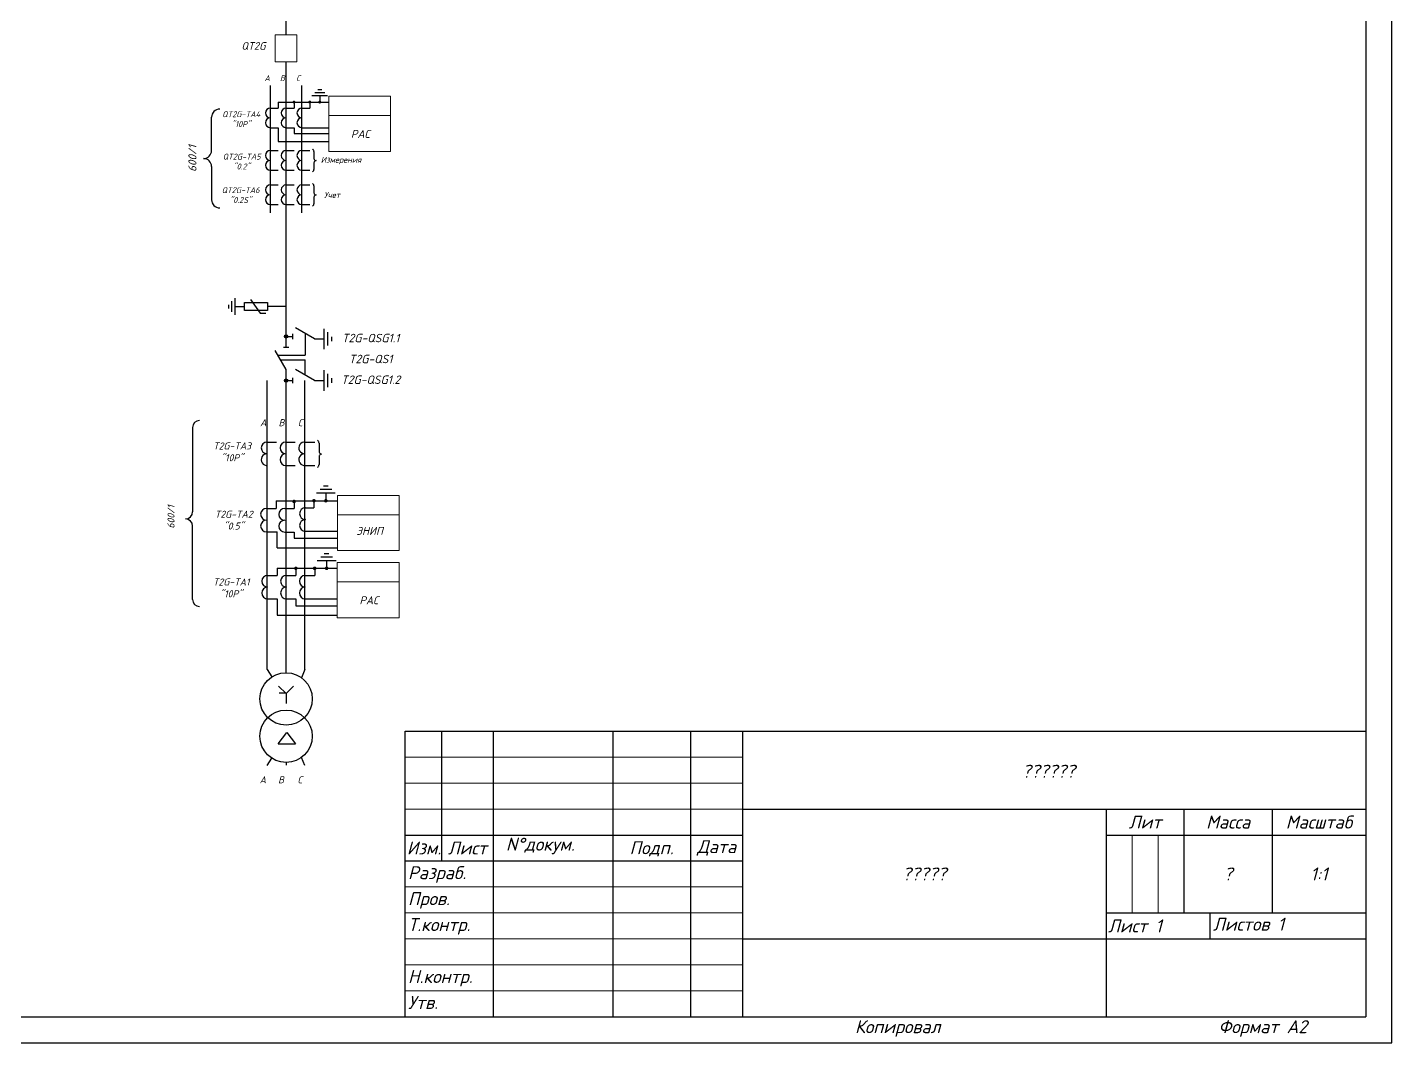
# Model space of a CAD drawing. Header units: inches. Extents: x 262 to 1567, y 170 to 590.
# Drawn here: x 1092 to 1354.7, y 169.9 to 365.5 of the extents above; entities that cross this region are included whole.
import ezdxf
from ezdxf.enums import TextEntityAlignment as Align

# ---------------------------------------------------------------- set-up
doc = ezdxf.new("R2010")
doc.units = ezdxf.units.IN
doc.header["$MEASUREMENT"] = 0
for name, color, linetype, lineweight in [('Format', 7, 'Continuous', 30), ('Text', 242, 'Continuous', 15), ('Tonk', 8, 'Continuous', 15)]:
    doc.layers.add(name, color=color, linetype=linetype, lineweight=lineweight)
doc.layers.add('PDF _Текст', color=7, linetype='Continuous')
doc.layers.add('RAHMEN025', color=7, linetype='Continuous')
doc.styles.add('PDF ISOCPEUR', font='isocpeur.ttf')
doc.styles.add('ГОСТ 2.0', font='isocpeur.ttf', dxfattribs={"oblique": 15, "height": 2})
doc.styles.add('ГОСТ 2.5', font='isocpeur.ttf', dxfattribs={"oblique": 15, "height": 2.5})
doc.styles.add('ГОСТ 3.0', font='isocpeur.ttf', dxfattribs={"oblique": 15, "height": 3})

msp = doc.modelspace()

# ---------------------------------------------------------------- hatches: boundary and pattern name
h = msp.add_hatch(color=0)
edge = h.paths.add_edge_path()
edge.add_arc((1141.781929900313, 311.6709300878751), 0.4113129295898436, -1.272221872585407e-14, 360)
for points in [[(1141.80213358784, 305.6057609106333, 1), (1141.80213358784, 306.223821510172, 1)], [(1141.80213358784, 297.1084009451138, 1), (1141.80213358784, 297.7264615446525, 1)]]:
    msp.add_hatch(color=0).paths.add_polyline_path(points)

# ---------------------------------------------------------------- linework, layer by layer
at = {"lineweight": 25}
msp.add_line((1141.808219105771, 364.0361674742552), (1141.808192801865, 409.4112662643464), dxfattribs=at)
at = {"color": 0}
for p, q in [((1141.802133587838, 323.0903384346519), (1141.805820860305, 358.787367474254)), ((1148.286034307717, 352.2846940610424), (1148.286034307717, 351.0526852930533)), ((1138.779674966568, 349.9154464302854), (1140.295994966569, 349.9154464302854)), ((1141.808669035203, 349.9154464302873), (1143.324989035201, 349.91544643029)), ((1144.844954966565, 349.9154464302918), (1146.36127496657, 349.9154464302927)), ((1138.779674966574, 346.1246464302848), (1140.295994966573, 346.1246464302848)), ((1140.296001031847, 346.1246502210923), (1140.296001031847, 343.4785456396584)), ((1141.808669035206, 346.1246464302875), (1143.324989035205, 346.1246464302893)), ((1143.324992071488, 346.1246502210923), (1143.324992071488, 345.0005738932858)), ((1144.844956482886, 346.1246502210923), (1150.011815371836, 346.1246502210923)), ((1138.779645302858, 341.7219286117969), (1140.295965302855, 341.7219286117942)), ((1140.296001031847, 343.4785456396584), (1150.011815371839, 343.4785456396584)), ((1141.808639371491, 341.7219286117933), (1143.324959371488, 341.7219286117924)), ((1144.844925302854, 341.7219286117896), (1146.361245302854, 341.7219286117878)), ((1138.779645302853, 337.9311286117971), (1140.295965302852, 337.9311286117944)), ((1141.808639371485, 337.9311286117926), (1143.324959371486, 337.9311286117917)), ((1144.84492530285, 337.9311286117899), (1146.361245302854, 337.931128611788)), ((1138.779645302858, 335.1037834179659), (1140.295965302855, 335.103783417965)), ((1141.808639371491, 335.1037834179632), (1143.324959371488, 335.1037834179614)), ((1144.844925302854, 335.1037834179596), (1146.361245302852, 335.1037834179596)), ((1138.779645302853, 331.3129834179662), (1140.295965302852, 331.3129834179653)), ((1141.808639371485, 331.3129834179625), (1143.324959371486, 331.3129834179616)), ((1144.84492530285, 331.3129834179598), (1146.361245302854, 331.3129834179589)), ((1131.365440959816, 310.6358823550031), (1131.365440959816, 312.7229011728664)), ((1131.967465618816, 310.0739926732745), (1131.967465618816, 313.2847908545987)), ((1134.950554741555, 313.0189356352007), (1136.790070056962, 310.3941790961412)), ((1141.802133587838, 303.7980927726362), (1141.802133587838, 314.6821912744322)), ((1130.763416300819, 311.2687962448376), (1130.763416300819, 311.9846436993653)), ((1131.967465618816, 311.6793917639366), (1133.759205675358, 311.6793917639366)), ((1133.759205675358, 312.4294284855227), (1138.226085305919, 312.4294284855227)), ((1133.759205675358, 310.9293550423458), (1133.759205675358, 312.4294284855227)), ((1138.226085305919, 310.9293550423458), (1133.759205675358, 310.9293550423458)), ((1136.790070056962, 310.3941790961412), (1137.916305427452, 310.3941790961412)), ((1138.226085305919, 312.4294284855227), (1138.226085305919, 310.9293550423458)), ((1141.7752536651, 311.6793917639366), (1138.226085305919, 311.6793917639366)), ((1147.276384612327, 305.4315386428475), (1143.606056518982, 307.5506035555541)), ((1149.042272039582, 307.4093325613717), (1149.042272039582, 303.4537447243197)), ((1141.802133587838, 305.9147912104022), (1143.038254786914, 305.9147912104022)), ((1143.038254786914, 306.4445574385786), (1143.038254786914, 305.3850249822258)), ((1147.276384612327, 305.4315386428475), (1149.042272039582, 305.4315386428475)), ((1149.783944759032, 306.7171046898889), (1149.783944759032, 304.1459725958043)), ((1150.525617478477, 305.8724877969803), (1150.525617478477, 304.9905894887129)), ((1141.802133587838, 299.5599629472231), (1139.708958206958, 303.2302910405683)), ((1142.331899816014, 303.7980927726362), (1141.272367359663, 303.7980927726362)), ((1141.802139560662, 297.1084009451698), (1141.802133587838, 299.5599629472231)), ((1147.276384612327, 297.4408980345174), (1143.606056518982, 299.5599629472231)), ((1141.802133587838, 297.4174312448818), (1143.038254786914, 297.4174312448818)), ((1141.802161196789, 241.6664404618956), (1141.802139560662, 297.1084009451698)), ((1143.038254786914, 297.9471974730591), (1143.038254786914, 296.8876650167081)), ((1147.276384612327, 297.4408980345174), (1149.042272039582, 297.4408980345174)), ((1149.042272039582, 299.4186919530443), (1149.042272039582, 295.4631041159923)), ((1149.783944759032, 298.7264640815588), (1149.783944759032, 296.1553319874761)), ((1150.525617478477, 297.881847188653), (1150.525617478477, 296.9999488803828)), ((1138.140595485154, 285.5822559642975), (1139.951242878904, 285.5822559642993)), ((1141.757536642728, 285.582255964302), (1143.568184036479, 285.5822559643029)), ((1145.492273680658, 285.5822559643011), (1147.302921074408, 285.5822559643029)), ((1141.757536642735, 281.0556374799271), (1143.568184036483, 281.055637479928)), ((1145.492273680664, 281.0556374799262), (1147.302921074411, 281.0556374799271)), ((1149.459708309892, 275.7423557021721), (1149.459708309892, 274.2712061659013)), ((1138.028389585011, 272.8001665429538), (1139.875926641456, 272.8001665429547)), ((1141.531292874437, 272.7790954832144), (1143.341940268185, 272.7790954832162)), ((1145.350693497228, 272.9132219785715), (1147.161340890981, 272.9132219785743)), ((1138.028389585015, 268.2735480585789), (1140.060338741996, 268.2735480585798)), ((1141.53129287444, 268.2524769988395), (1143.34194026819, 268.2524769988404)), ((1143.346338300029, 268.246490896162), (1143.346338300031, 267.0443413005214)), ((1145.350695307876, 268.3866080208181), (1151.698909623892, 268.3866080208172)), ((1140.060338741998, 265.2268776446672), (1151.662054681155, 265.2268776446672)), ((1149.601288493322, 262.730472902027), (1149.601288493322, 261.2593233657562)), ((1138.24968410566, 259.901339178421), (1140.060331499411, 259.9013391784219)), ((1141.866625263237, 259.9013391784247), (1143.677272656985, 259.9013391784256)), ((1145.492273680658, 259.9013391784283), (1147.302921074411, 259.9013391784301)), ((1138.249684105665, 255.3747206940461), (1140.060331499415, 255.374720694047)), ((1140.060338741999, 255.3747252206731), (1140.060338741999, 252.2149948445231)), ((1141.866625263241, 255.3747206940488), (1143.67727265699, 255.3747206940507)), ((1143.677276282633, 255.3747252206731), (1143.677276282633, 254.0324585003764)), ((1145.492275491304, 255.3747252206731), (1151.662054681152, 255.3747252206722)), ((1140.060338741999, 252.2149948445231), (1151.662054681157, 252.2149948445231))]:
    msp.add_line(p, q, dxfattribs=at)
at = {"color": 0, "ltscale": 2}
for p, q in [((1138.779645302855, 329.6958263470605), (1138.779645302847, 354.2539783981036)), ((1138.140595485169, 241.7469440784195), (1138.140595485158, 297.438422431026)), ((1141.778553458587, 237.2117377063624), (1140.481412186253, 237.2117377063624))]:
    msp.add_line(p, q, dxfattribs=at)
at = {"color": 0, "ltscale": 0.25}
for p, q in [((1144.844925302843, 329.6958263470605), (1144.844925302848, 354.2539783981036)), ((1140.296001031847, 351.0526852930533), (1140.296001031847, 349.9154464302927)), ((1140.296001031847, 351.0526852930533), (1150.011815371836, 351.0526852930533)), ((1143.324992071488, 351.0526852930533), (1143.324992071488, 349.9154464302927)), ((1146.36127496657, 351.0526852930533), (1146.36127496657, 349.9154464302927)), ((1143.324992071488, 345.0005738932858), (1150.011815371836, 345.0005738932858)), ((1145.383185060154, 241.7469440784195), (1145.383185060163, 297.438422431026)), ((1123.793004769419, 288.3753505900368), (1123.793004769413, 272.1255363455293)), ((1139.877667597908, 274.2712061659013), (1139.875926641456, 272.8001665429547)), ((1139.877667597908, 274.2712061659013), (1151.698909623892, 274.2712061659013)), ((1143.341943893832, 274.1370796705487), (1143.341943893832, 272.7790954832208)), ((1147.161340890981, 274.2712061659013), (1147.161340890981, 272.9132219785743)), ((1123.793004769419, 255.2825743193953), (1123.793004769413, 269.4095652549031)), ((1143.346338300031, 267.0443413005214), (1151.662054681152, 267.0443413005214)), ((1140.060338741999, 261.2593233657562), (1140.060338741999, 259.9013391784301)), ((1140.060338741999, 261.2593233657562), (1151.662054681152, 261.2593233657562)), ((1143.677276282633, 261.2593233657562), (1143.677276282633, 259.9013391784301)), ((1147.302921074411, 261.2593233657562), (1147.302921074411, 259.9013391784301)), ((1143.677276282633, 254.0324585003764), (1151.662054681152, 254.0324585003764)), ((1138.140595485167, 241.7469440784195), (1139.051363986447, 240.3461569315333)), ((1145.383185060154, 241.7469440784195), (1144.778696944616, 240.1904998196061)), ((1138.140595485167, 223.2903117091483), (1139.051363986447, 224.6910988560344)), ((1145.383185060154, 223.2903117091485), (1144.778696944616, 224.8467559679618))]:
    msp.add_line(p, q, dxfattribs=at)
at = {"color": 0, "lineweight": 25, "ltscale": 0.25}
for p, q in [((1149.802352791394, 352.2846940610424), (1146.769715824037, 352.2846940610424)), ((1149.233733360017, 352.8533134924227), (1147.338335255415, 352.8533134924227)), ((1148.665113928637, 353.421932923803), (1147.906954686796, 353.421932923803)), ((1150.591361799332, 276.4213477958356), (1148.328054820453, 276.4213477958356)), ((1149.912369705671, 277.1003398894991), (1149.007046914117, 277.1003398894991)), ((1151.270353892996, 275.7423557021721), (1147.649062726792, 275.7423557021721)), ((1150.732941982762, 263.4094649956915), (1148.469635003883, 263.4094649956915)), ((1150.054383275061, 264.0548569933044), (1149.149060483509, 264.0548569933044)), ((1151.411934076423, 262.730472902027), (1147.79064291022, 262.730472902027))]:
    msp.add_line(p, q, dxfattribs=at)
for p, q in [((1127.458526611221, 341.7485689907033), (1127.458526611221, 348.148568990703)), ((1127.458526611221, 338.6285689907025), (1127.458526611221, 332.2285689907029)), ((1140.060338741998, 265.2268776446672), (1140.060338741996, 268.2735480585798))]:
    msp.add_line(p, q)
at = {"color": 0, "linetype": 'Continuous'}
for p, q in [((1147.153492888741, 341.5467973827652), (1147.153492888741, 340.2741955939226)), ((1147.153492888741, 339.2855710299344), (1147.153492888741, 338.0954308568388)), ((1147.153492888741, 334.9286521889352), (1147.153492888741, 333.6560504000926)), ((1147.153492888741, 332.6674258361044), (1147.153492888741, 331.4772856630087)), ((1148.139860354744, 285.373130645492), (1148.139860354744, 283.8535087238351)), ((1148.139860354744, 282.6729858195786), (1148.139860354744, 281.2518318398033))]:
    msp.add_line(p, q, dxfattribs=at)
at = {"ltscale": 10}
msp.add_line((1141.802133587838, 314.6821912744322), (1141.802133587838, 323.0903384346519), dxfattribs=at)
at = {"color": 0, "ltscale": 4}
for p, q in [((1145.441220565657, 306.4910710992003), (1145.441220565657, 302.3394003675289)), ((1140.217030067682, 302.3394003675289), (1145.441220565657, 302.3394003675289)), ((1140.742601131484, 301.3951269938948), (1145.441220565657, 301.3951269938948)), ((1145.441220565657, 298.5004304908703), (1145.441220565657, 301.3951269938948))]:
    msp.add_line(p, q, dxfattribs=at)
at = {"lineweight": 5}
msp.add_lwpolyline([(1143.896395685866, 364.0361674742552), (1143.896395685866, 358.787367474254), (1139.720191250273, 358.787367474254), (1139.719937310046, 364.0361674742552)], close=True, dxfattribs=at)
at = {"lineweight": 5, "ltscale": 0.25}
for points in [[(1150.011815371836, 352.1677412073449), (1161.91196530707, 352.1677412073449), (1161.91196530707, 348.4466826517954), (1150.011815371836, 348.4466826517954)], [(1150.011815371836, 348.4466826517954), (1161.91196530707, 348.4466826517954), (1161.91196530707, 341.5544651347763), (1150.011815371836, 341.5544651347763)], [(1151.698909623892, 275.2804475559891), (1163.599059559128, 275.2804475559891), (1163.599059559128, 271.5593890004396), (1151.698909623892, 271.5593890004396)], [(1151.698909623892, 271.5593890004396), (1163.599059559128, 271.5593890004396), (1163.599059559128, 264.6671714834214), (1151.698909623892, 264.6671714834214)], [(1151.662054681152, 262.3555905997997), (1163.562204616386, 262.3555905997997), (1163.562204616386, 258.6345320442502), (1151.662054681152, 258.6345320442502)], [(1151.662054681152, 258.6345320442502), (1163.562204616386, 258.6345320442502), (1163.562204616386, 251.7423145272311), (1151.662054681152, 251.7423145272311)]]:
    msp.add_lwpolyline(points, close=True, dxfattribs=at)
at = {"color": 0, "lineweight": 5, "ltscale": 0.25, "const_width": 0.28430971569}
for points in [[(1143.18283721364, 351.0526852930533, 1), (1143.467146929333, 351.0526852930533, 1)], [(1146.219120108724, 351.0526852930533, 1), (1146.503429824412, 351.0526852930533, 1)], [(1148.428189165561, 351.0526852930533, -1), (1148.14387944987, 351.0526852930515, -1)]]:
    msp.add_lwpolyline(points, format="xyb", close=True, dxfattribs=at)
at = {"color": 0, "ltscale": 0.25, "const_width": 0.3394960468317386}
for points in [[(1143.172195870416, 274.1370796705487, 1), (1143.51169191725, 274.1370796705487, 1)], [(1146.991592867565, 274.2712061659013, 1), (1147.331088914394, 274.2712061659013, 1)], [(1149.62945633331, 274.2712061659013, -1), (1149.289960286476, 274.2712061659004, -1)], [(1143.507528259217, 261.2593233657562, 1), (1143.847024306049, 261.2593233657562, 1)], [(1147.133173050993, 261.2593233657562, 1), (1147.472669097822, 261.2593233657562, 1)], [(1149.771036516738, 261.2593233657562, -1), (1149.431540469906, 261.2593233657562, -1)]]:
    msp.add_lwpolyline(points, format="xyb", close=True, dxfattribs=at)
at = {"color": 0}
for centre in [(1141.80213358784, 305.9147912104022), (1141.80213358784, 297.4174312448818)]:
    msp.add_circle(centre, 0.3090302997696442, dxfattribs=at)
at = {"color": 0, "ltscale": 0.25}
for centre, radius, start, end in [((1129.01852661122, 348.148568990703), 1.56, 90, 180), ((1125.898526611219, 341.7485689907033), 1.56, 270, 0), ((1125.898526611219, 338.6285689907025), 1.56, 0, 90), ((1129.01852661122, 332.2285689907029), 1.56, 180, 270), ((1125.152304412217, 288.3628850805098), 1.3579855453125, 90, 180), ((1122.435019224102, 272.1255363455293), 1.3579855453125, 270, 0), ((1122.435019224102, 269.4095652549031), 1.3579855453125, 0, 90), ((1125.15067483524, 255.261347774288), 1.3579855453125, 180, 270)]:
    msp.add_arc(centre, radius, start, end, dxfattribs=at)
at = {"color": 0}
for centre, radius, start, end in [((1138.779674966577, 348.9677464302848), 0.9477000000000002, 90, 270), ((1141.80866903521, 348.9677464302812), 0.9477000000000002, 90, 270), ((1144.844954966575, 348.9677464302794), 0.9477000000000002, 90, 270), ((1138.779674966574, 347.0723464302854), 0.9477000000000002, 90, 270), ((1141.808669035206, 347.0723464302808), 0.9477000000000002, 90, 270), ((1144.844954966575, 347.072346430279), 0.9477000000000002, 90, 270), ((1138.779645302858, 340.7742286117963), 0.9477000000000002, 90, 270), ((1141.808639371491, 340.7742286117926), 0.9477000000000002, 90, 270), ((1144.844925302854, 340.774228611789), 0.9477000000000002, 90, 270), ((1138.779645302853, 338.8788286117968), 0.9477000000000002, 90, 270), ((1141.808639371485, 338.8788286117923), 0.9477000000000002, 90, 270), ((1144.844925302854, 338.8788286117896), 0.9477000000000002, 90, 270), ((1138.779645302858, 334.1560834179662), 0.9477000000000002, 90, 270), ((1141.808639371491, 334.1560834179626), 0.9477000000000002, 90, 270), ((1144.844925302854, 334.1560834179598), 0.9477000000000002, 90, 270), ((1138.779645302853, 332.2606834179668), 0.9477000000000002, 90, 270), ((1141.808639371485, 332.2606834179632), 0.9477000000000002, 90, 270), ((1144.844925302854, 332.2606834179595), 0.9477000000000002, 90, 270), ((1138.140595485165, 284.4506013432047), 1.13165462109375, 90, 270), ((1141.757536642739, 284.4506013432001), 1.13165462109375, 90, 270), ((1145.385693140137, 284.4531094231734), 1.134165474240734, 84.60780726322469, 269.8732966946791), ((1138.143103565131, 282.1847840210457), 1.134165474237077, 90.12670330511243, 275.3921927374034), ((1141.757536642735, 282.1872921010126), 1.13165462109375, 90, 270), ((1145.385693140131, 282.1847840210385), 1.134165474236665, 90.12670330511243, 275.3921927374558), ((1138.02838958502, 271.668511921861), 1.13165462109375, 90, 270), ((1141.531292874444, 271.6474408621134), 1.13165462109375, 90, 270), ((1145.519975329012, 271.7799129952746), 1.13165462109375, 90, 270), ((1145.519975329012, 269.5166037530871), 1.13165462109375, 90, 270), ((1138.028389585015, 269.4052026796726), 1.13165462109375, 90, 270), ((1141.53129287444, 269.3841316199259), 1.13165462109375, 90, 270), ((1138.249684105671, 258.7696845573264), 1.13165462109375, 90, 270), ((1138.249684105665, 256.5063753151398), 1.13165462109375, 90, 270), ((1141.866625263246, 258.7696845573228), 1.13165462109375, 90, 270), ((1141.866625263241, 256.5063753151353), 1.13165462109375, 90, 270), ((1145.492273680665, 258.7696845573191), 1.13165462109375, 90, 270), ((1145.492273680665, 256.5063753151326), 1.13165462109375, 90, 270)]:
    msp.add_arc(centre, radius, start, end, dxfattribs=at)
at = {"color": 0, "linetype": 'Continuous'}
for centre, radius, start, end in [((1146.711895586672, 341.6308903508233), 0.4152537058555992, 39.33189786084187, 63.10726383276305), ((1146.639479556575, 341.5704215296454), 0.5095931866344767, 18.6896485423998, 39.43013816036434), ((1146.572867500306, 341.5456743890126), 0.5806264744306094, 359.8891837630933, 18.89656831784303), ((1147.734118277176, 340.273072600199), 0.580626474430622, 179.8891837631454, 198.896568317843), ((1147.734118277176, 339.2866940236589), 0.5806264744306219, 161.103431682157, 180.1108162368546), ((1147.667506220907, 340.2483254595671), 0.5095931866353047, 198.6896485424931, 219.4301381604893), ((1147.667506220905, 339.3114411642918), 0.5095931866350475, 140.5698618395107, 161.3103514575069), ((1147.595090190812, 340.1878566383901), 0.4152537058564326, 219.3318978608418, 243.1072638328797), ((1147.595090190812, 339.3719099854687), 0.4152537058564398, 116.8927361671201, 140.6681021391529), ((1147.565890871199, 340.1330475461644), 0.3531666780331368, 243.3100924347058, 269.786852289762), ((1147.565890871199, 339.4267190776944), 0.3531666780331366, 90.21314771013378, 116.6899075652941), ((1146.71189558667, 338.0065254715381), 0.4152537058564326, 296.8927361671201, 320.6681021391581), ((1146.639479556575, 338.0669942927151), 0.5095931866344674, 320.5698618396007, 341.3103514576002), ((1146.572867500306, 338.0917414333488), 0.580626474430609, 341.103431682157, 0.1108162369067157), ((1146.71189558667, 335.0127451569932), 0.4152537058555992, 39.33189786084187, 63.10726383276305), ((1146.639479556574, 334.9522763358153), 0.5095931866344767, 18.6896485423998, 39.43013816036434), ((1146.572867500306, 334.9275291951825), 0.5806264744306094, 359.8891837630933, 18.89656831784303), ((1146.71189558667, 331.3883802777081), 0.4152537058564326, 296.8927361671201, 320.6681021391581), ((1146.639479556574, 331.4488490988859), 0.5095931866344674, 320.5698618396007, 341.3103514576002), ((1146.572867500306, 331.4735962395197), 0.580626474430609, 341.103431682157, 0.1108162369067157), ((1147.734118277174, 333.654927406369), 0.580626474430622, 179.8891837631454, 198.896568317843), ((1147.734118277174, 332.6685488298289), 0.5806264744306219, 161.103431682157, 180.1108162368546), ((1147.667506220905, 333.6301802657371), 0.5095931866353047, 198.6896485424931, 219.4301381604893), ((1147.667506220905, 332.6932959704617), 0.5095931866350475, 140.5698618395107, 161.3103514575069), ((1147.595090190811, 333.5697114445601), 0.4152537058564326, 219.3318978608418, 243.1072638328797), ((1147.595090190811, 332.7537647916387), 0.4152537058564398, 116.8927361671201, 140.6681021391529), ((1147.565890871197, 333.5149023523344), 0.3531666780331368, 243.3100924347058, 269.786852289762), ((1147.565890871197, 332.8085738838644), 0.3531666780331366, 90.21314771013378, 116.6899075652941), ((1147.612546196729, 285.4735465955882), 0.4958571015698992, 39.33189786076684, 63.10726383276305), ((1147.526073752815, 285.4013403901245), 0.6085084779284534, 18.68964854237765, 39.43013816042503), ((1147.446531871101, 285.3717896714816), 0.6933297804355502, 359.8891837631194, 18.89656831782067), ((1148.833188838385, 283.8521677498593), 0.6933297804355653, 179.8891837631193, 198.8965683178207), ((1147.446531871101, 281.2474262756559), 0.6933297804355498, 341.1034316821793, 0.1108162368806607), ((1148.833188838385, 282.6743267935544), 0.693329780435565, 161.1034316821793, 180.1108162368806), ((1148.753646956673, 283.8226170312191), 0.6085084779294421, 198.6896485424696, 219.4301381605118), ((1148.753646956671, 282.7038775121946), 0.6085084779291349, 140.569861839483, 161.3103514575069), ((1148.667174512758, 283.7504108257554), 0.4958571015708942, 219.3318978607668, 243.1072638328797), ((1148.667174512758, 282.7760837176584), 0.4958571015709028, 116.8927361671201, 140.6681021392332), ((1148.632307418769, 283.6849629387725), 0.4217185852195079, 243.3100924346475, 269.7868522898141), ((1148.632307418769, 282.841531604643), 0.4217185852195077, 90.21314771013378, 116.6899075653525), ((1147.612546196729, 281.145669351552), 0.4958571015708942, 296.8927361671201, 320.6681021392332), ((1147.526073752815, 281.2178755570148), 0.6085084779284422, 320.5698618395745, 341.3103514576223)]:
    msp.add_arc(centre, radius, start, end, dxfattribs=at)
at = {"layer": 'Format'}
for p, q in [((1354.698359475659, 169.8913870181536), (1354.698359475659, 589.8913870181538)), ((1349.698359475659, 584.8913870181535), (1349.698359475659, 174.8913870181536)), ((780.6983594756587, 174.8913870181536), (1349.698359475659, 174.8913870181536)), ((760.6983594756587, 169.8913870181536), (1354.698359475659, 169.8913870181536))]:
    msp.add_line(p, q, dxfattribs=at)
at = {"layer": 'Format', "color": 0}
for p, q in [((1164.698359475659, 174.8913870181536), (1164.698359475659, 229.8913870181536)), ((1164.698359475659, 229.8913870181536), (1349.698359475659, 229.8913870181536)), ((1171.698359475659, 229.8913870181536), (1171.698359475659, 204.8913870181535)), ((1181.698359475659, 229.8913870181536), (1181.698359475659, 174.8913870181536)), ((1204.698359475659, 229.8913870181536), (1204.698359475659, 174.8913870181536)), ((1219.698359475659, 229.8913870181536), (1219.698359475659, 174.8913870181536)), ((1229.698359475659, 229.8913870181536), (1229.698359475659, 174.8913870181536)), ((1229.698359475659, 214.8913870181536), (1349.698359475659, 214.8913870181536)), ((1299.698359475659, 214.8913870181536), (1299.698359475659, 174.8913870181536)), ((1314.698359475659, 214.8913870181536), (1314.698359475659, 194.8913870181536)), ((1331.698359475659, 214.8913870181536), (1331.698359475659, 194.8913870181536)), ((1164.698359475659, 209.8913870181536), (1229.698359475659, 209.8913870181536)), ((1299.698359475659, 209.8913870181536), (1349.698359475659, 209.8913870181536)), ((1164.698359475659, 204.8913870181536), (1229.698359475659, 204.8913870181536)), ((1299.698359475659, 194.8913870181536), (1349.698359475659, 194.8913870181536)), ((1319.698359475659, 194.8913870181536), (1319.698359475659, 189.8913870181536)), ((1229.698359475659, 189.8913870181536), (1349.698359475659, 189.8913870181536))]:
    msp.add_line(p, q, dxfattribs=at)
at = {"layer": 'RAHMEN025'}
for p, q in [((1141.802161196789, 241.1617963048867), (1141.802161196789, 241.6664404618956)), ((1141.787039555708, 237.1199374725908), (1140.357592617695, 238.5482821852412)), ((1141.787039555708, 237.1199374725908), (1143.216486493721, 238.5482821852412)), ((1141.787039555708, 237.1199374725908), (1141.787039555708, 235.2154781138235)), ((1140.269858278377, 227.4738388220773), (1141.937546782013, 229.6215381957496)), ((1141.937546782013, 229.6215381957496), (1143.60523528565, 227.4738388220773)), ((1140.269858278377, 227.4738388220773), (1143.60523528565, 227.4738388220773)), ((1141.802161196789, 223.8754594826811), (1141.802161196789, 223.3708153256722))]:
    msp.add_line(p, q, dxfattribs=at)
for centre in [(1141.802161196789, 236.1153547347941), (1141.802161196789, 228.9219010527737)]:
    msp.add_circle(centre, 5.046441570092566, dxfattribs=at)
at = {"layer": 'Tonk', "color": 0}
for p, q in [((1164.698359475659, 224.8913870181536), (1229.698359475659, 224.8913870181536)), ((1164.698359475659, 219.8913870181536), (1229.698359475659, 219.8913870181536)), ((1164.698359475659, 214.8913870181536), (1229.698359475659, 214.8913870181536)), ((1304.698359475659, 194.8913870181536), (1304.698359475659, 209.8913870181536)), ((1309.698359475659, 194.8913870181536), (1309.698359475659, 209.8913870181536)), ((1164.698359475659, 199.8913870181536), (1229.698359475659, 199.8913870181536)), ((1164.698359475659, 194.8913870181536), (1229.698359475659, 194.8913870181536)), ((1164.698359475659, 189.8913870181536), (1229.698359475659, 189.8913870181536)), ((1164.698359475659, 184.8913870181536), (1229.698359475659, 184.8913870181536)), ((1164.698359475659, 179.8913870181536), (1229.698359475659, 179.8913870181536))]:
    msp.add_line(p, q, dxfattribs=at)

# ---------------------------------------------------------------- texts
at = {"style": 'ГОСТ 2.5', "oblique": 15}
msp.add_text('QT2G', height=1.458, dxfattribs=at).set_placement((1133.185688245788, 361.1421697514214))
at = {"color": 0, "style": 'ГОСТ 3.0', "oblique": 15}
for s, height, p in [('A', 1.13724, (1138.153575344253, 355.6714571912806)), ('B', 1.13724, (1141.107048277426, 355.6714571912806)), ('C', 1.13724, (1144.135610140905, 355.6714571912806)), ('A', 1.3579855453125, (1137.394966238938, 289.3114584540417)), ('B', 1.3579855453125, (1140.92172712646, 289.3114584540417)), ('C', 1.3579855453125, (1144.538152185099, 289.3114584540417)), ('A', 1.3579855453125, (1137.31244299293, 220.5296948531837)), ('B', 1.3579855453125, (1140.83920388045, 220.5296948531837)), ('C', 1.3579855453125, (1144.455628939091, 220.5296948531837))]:
    msp.add_text(s, height=height, dxfattribs=at).set_placement(p, align=Align.MIDDLE_CENTER)
for height, p in [(1.56, (1123.761530556548, 340.1858528734837)), (1.3579855453125, (1119.637496822684, 271.1596264901782))]:
    msp.add_text('600/1', height=height, rotation=90, dxfattribs=at).set_placement(p, align=Align.MIDDLE_CENTER)
at = {"color": 0, "ltscale": 2, "attachment_point": 5, "style": 'ГОСТ 3.0'}
for s, insert, char_height, width in [('QT2G-TA4\\P"10P"', (1133.143824137632, 347.7687607282431), 1.13724, 12.652704792), ('QT2G-TA5\\P"0.2"', (1133.244743121215, 339.6005772926936), 1.13724, 12.652704792), ('QT2G-TA6\\P"0.2S"', (1133.042910933729, 333.1467041754403), 1.13724, 12.652704792), ('T2G-TA3\\P"10P"', (1131.401571153326, 283.6887561570475), 1.3579855453125, 15.10867558003781), ('T2G-TA2\\P"0.5"', (1131.717508053094, 270.5373068741292), 1.3579855453125, 15.10867558003781), ('T2G-TA1\\P"10P"', (1131.234867715313, 257.4933215410374), 1.3579855453125, 15.10867558003781)]:
    msp.add_mtext(s, dxfattribs=dict(at, insert=insert, char_height=char_height, width=width))
at = {"color": 0, "char_height": 1.1664, "attachment_point": 5, "style": 'ГОСТ 2.0'}
for s, insert in [('Измерения', (1152.370391611042, 339.7740978687788)), ('Учет', (1150.6415736039, 333.1559526749487))]:
    msp.add_mtext(s, dxfattribs=dict(at, insert=insert))
at = {"color": 0, "ltscale": 5, "char_height": 1.627884826063361, "width": 19.43747300799592, "attachment_point": 5, "style": 'ГОСТ 2.0'}
for s, insert in [('T2G-QSG1.1', (1158.080233426544, 305.6135843461202)), ('T2G-QS1', (1158.080233426544, 301.5754784227106)), ('T2G-QSG1.2', (1158.080233426544, 297.5854605771824))]:
    msp.add_mtext(s, dxfattribs=dict(at, insert=insert))
at = {"layer": 'PDF _Текст', "char_height": 1.528033977910248, "width": 4.688972762780716, "attachment_point": 7, "style": 'PDF ISOCPEUR'}
for insert in [(1154.272694736476, 344.149784485796), (1155.922934045792, 254.3376338782508)]:
    msp.add_mtext('{\\fISOCPEUR|b0|i1|c204|p34;РАС}', dxfattribs=dict(at, insert=insert))
at = {"layer": 'PDF _Текст', "insert": (1155.322088329678, 267.700561138898), "char_height": 1.528033977910248, "attachment_point": 7, "style": 'PDF ISOCPEUR'}
msp.add_mtext('{\\fISOCPEUR|b0|i1|c204|p34;ЭНИП}', dxfattribs=at)
at = {"layer": 'Text', "color": 0, "char_height": 2.5, "style": 'ГОСТ 2.5'}
for s, insert, width, attachment_point in [('??????', (1288.625413348635, 222.1770549785822), 120, 5), ('Лит', (1307.198359475659, 212.3913870181536), 15, 5), ('Масса', (1323.198359475659, 212.3913870181536), 17, 5), ('Масштаб', (1340.698359475659, 212.3913870181536), 18, 5), ('Изм.', (1168.352560751769, 207.3913870181536), 7, 5), ('Лист', (1176.698359475659, 207.3913870181536), 10, 5), ('N°{\\fISOCPEUR|b0|i0|c204|p34;докум}.', (1184.131648535085, 209.3738709980127), 22.4183, 1), ('Подп.', (1212.173357838198, 207.2389135434175), 15, 5), ('{\\fISOCPEUR|b0|i0|c204|p34;Дата}', (1224.698359475659, 207.3913870181536), 10, 5), ('Разраб.', (1165.280055206238, 203.8890239420886), 17, 1), ('?????', (1264.698359475659, 202.3913870181537), 70, 5), ('?', (1323.198359475659, 202.3913870181536), 17, 5), ('1:1', (1340.698359475659, 202.3913870181536), 18, 5), ('Пров.', (1165.280055206238, 198.8890239420886), 17, 1), ('{\\fISOCPEUR|b0|i0|c204|p34;Т}.{\\fISOCPEUR|b0|i0|c204|p34;контр}.', (1165.280055206238, 193.8890239420886), 17, 1), ('{\\fISOCPEUR|b0|i0|c204|p34;Лист} 1', (1300.075110542993, 192.3913870181536), 20, 4), ('{\\fISOCPEUR|b0|i0|c204|p34;Листов} 1', (1320.280055206238, 193.971186934114), 30, 1), ('{\\fISOCPEUR|b0|i0|c204|p34;Н}.{\\fISOCPEUR|b0|i0|c204|p34;контр}.', (1165.280055206238, 183.8890239420886), 19.4235, 1), ('Утв.', (1165.280055206238, 178.8890239420886), 17, 1), ('Копировал', (1251.341524228042, 174.2289319590368), 70.0934, 1), ('{\\fISOCPEUR|b0|i0|c204|p34;Формат А2}', (1321.341524228042, 174.2289319590368), 50.1158, 1)]:
    msp.add_mtext(s, dxfattribs=dict(at, insert=insert, width=width, attachment_point=attachment_point))

doc.saveas('drawing.dxf')
